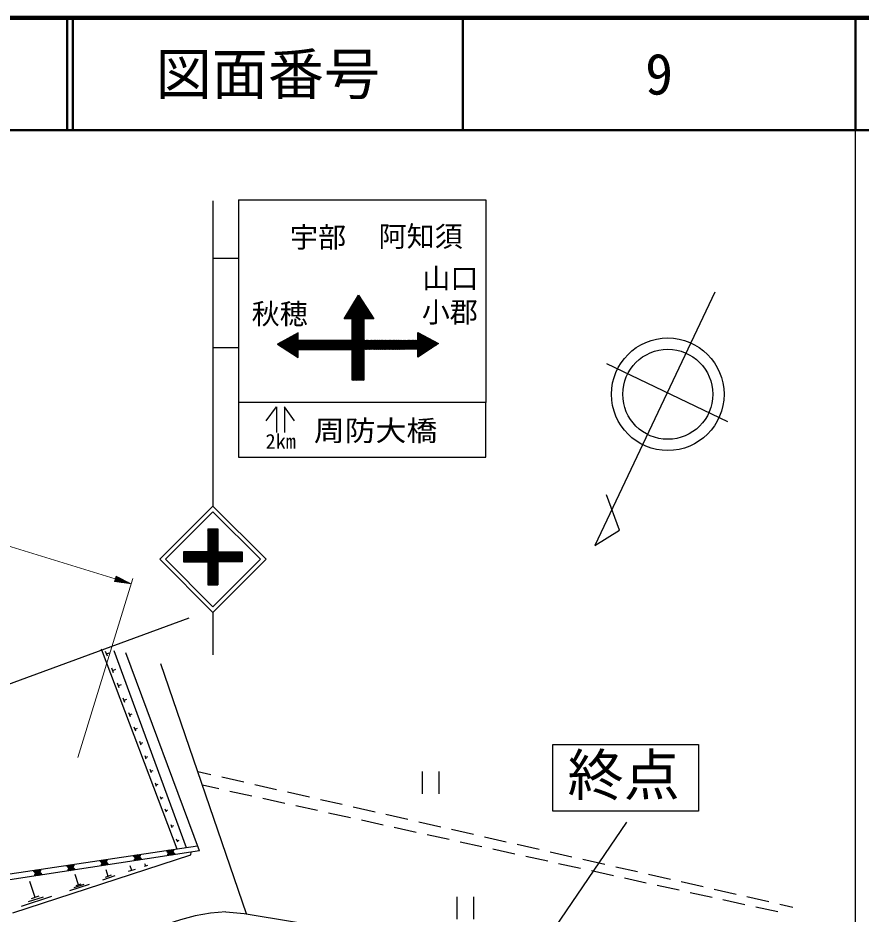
# Model space of a CAD drawing. Units: millimetres, scale not verified. Extents: x 40000 to 680000, y 20000 to 380000.
# Drawn here: x 504347 to 579500, y 300132 to 380000 of the extents above; entities that cross this region are included whole.
import ezdxf
from ezdxf.enums import TextEntityAlignment as Align

# ---------------------------------------------------------------- set-up
doc = ezdxf.new("R2010")
doc.units = ezdxf.units.MM
doc.header["$LTSCALE"] = 1000
doc.linetypes.add('CHAIN', pattern=[18.5, 12, -1.5, 3.5, -1.5])
for name, color, linetype, lineweight in [('M-BGD', 7, 'Continuous', 25), ('M-BMK', 2, 'CHAIN', 13), ('M-BMK-SRVR', 3, 'Continuous', 25), ('M-STR-HTXT', 7, 'Continuous', 13), ('M-STR-STRC', 7, 'Continuous', 25), ('M-TTL', 2, 'Continuous', 140), ('M-TTL-BAND', 7, 'Continuous', 25), ('M-TTL-LINE', 7, 'Continuous', 50)]:
    doc.layers.add(name, color=color, linetype=linetype, lineweight=lineweight)
doc.layers.add('M-TTL-TXT', color=7, linetype='Continuous')
doc.styles.add('ＭＳ ゴシック', font='')
doc.styles.get('ＭＳ ゴシック').set_extended_font_data('MS Gothic')

msp = doc.modelspace()

# ---------------------------------------------------------------- hatches: boundary and pattern name
at = {"layer": 'M-STR-STRC'}
h = msp.add_hatch(dxfattribs=at)
h.set_pattern_fill('USER', color=256, style=0, pattern_type=2)
h.set_pattern_definition([(134.75619, (-68709, 374296), (-68.71182, -68.12952), []), (44.75619, (-68709, 374296), (-68.13293, 68.71526), [])])
h.paths.add_polyline_path([(534134, 353173), (533427, 353188), (534703, 355294), (536067, 353192), (535174, 353196), (535178, 350437), (534142, 350438)])
h = msp.add_hatch(dxfattribs=at)
h.set_pattern_fill('USER', color=256, style=0, pattern_type=2)
h.set_pattern_definition([(137.15025, (497286, 866160), (-56.30232, -60.69517), []), (227.15025, (497286, 866160), (60.6982, -56.30513), [])])
h.paths.add_polyline_path([(529324, 351264), (529317, 351921), (527475, 350927), (529323, 349742), (529326, 350440), (534142, 350438), (534139, 351266)])
h = msp.add_hatch(dxfattribs=at)
h.set_pattern_fill('USER', color=256, style=0, pattern_type=2)
h.set_pattern_definition([(43.23603, (568556, 866396), (-56.71023, 60.31421), []), (313.23603, (568556, 866396), (60.31722, 56.71307), [])])
h.paths.add_polyline_path([(539991, 351295), (539992, 351952), (541841, 350971), (540001, 349774), (539994, 350472), (535178, 350437), (535175, 351265)])
h = msp.add_hatch(dxfattribs=at)
h.set_pattern_fill('USER', color=256, style=0, pattern_type=2)
h.set_pattern_definition([(46.2817, (534720, 347703), (-72.2746, 69.1113), []), (136.2817, (534720, 347703), (-69.1113, -72.2746), [])])
h.paths.add_polyline_path([(534142, 350438), (535181, 350438), (535181, 347702), (534149, 347702)])
h = msp.add_hatch(dxfattribs=at)
h.set_pattern_fill('USER', color=256, style=0, pattern_type=2)
h.set_pattern_definition([(45, (520845, 332420), (-70.7107, 70.7107), []), (135, (520845, 332420), (-70.7107, -70.7107), [])])
h.paths.add_polyline_path([(519112, 332420), (521274, 332420), (521274, 334453), (522174, 334453), (522174, 332420), (524335, 332420), (524335, 331520), (522174, 331520), (522174, 329488), (521274, 329488), (521274, 331520), (519112, 331520)])

# ---------------------------------------------------------------- linework, layer by layer
at = {"layer": 'M-BGD'}
for p, q in [((566468, 355563), (555761, 332972)), ((567611, 344013), (556830, 349164)), ((557969, 334343), (556810, 337490)), ((555761, 332972), (557969, 334343)), ((511753, 323760), (518497, 305943)), ((512320, 323109), (512161, 323531)), ((512891, 323627), (519344, 306070)), ((512241, 323320), (512522, 323427)), ((520539, 305762), (513975, 323416)), ((512880, 321632), (512720, 322054)), ((512800, 321843), (513081, 321949)), ((524722, 300160), (517092, 322443)), ((513382, 320303), (513230, 320706)), ((513306, 320504), (513575, 320606)), ((513878, 318993), (513733, 319377)), ((513806, 319185), (514062, 319282)), ((514367, 317701), (514229, 318067)), ((514298, 317884), (514542, 317976)), ((514849, 316428), (514718, 316775)), ((514783, 316602), (515015, 316689)), ((515324, 315173), (515199, 315502)), ((515262, 315338), (515481, 315421)), ((515792, 313936), (515674, 314247)), ((515733, 314092), (515940, 314170)), ((516254, 312717), (516143, 313010)), ((516198, 312863), (516394, 312937)), ((521553, 312551), (520388, 312816)), ((524478, 311884), (522528, 312328)), ((540366, 312840), (540366, 310840)), ((541866, 312840), (541866, 310840)), ((516709, 311514), (516604, 311790)), ((516657, 311652), (516840, 311722)), ((522267, 311285), (520802, 311607)), ((527403, 311217), (525453, 311662)), ((525197, 310640), (523244, 311070)), ((530328, 310550), (528378, 310995)), ((517157, 310329), (517059, 310588)), ((517108, 310458), (517281, 310524)), ((528127, 309994), (526174, 310425)), ((533253, 309884), (531303, 310328)), ((517579, 309216), (517481, 309474)), ((517530, 309345), (517702, 309410)), ((531057, 309349), (529104, 309779)), ((533987, 308704), (532033, 309134)), ((536178, 309217), (534228, 309661)), ((536917, 308059), (534963, 308489)), ((539103, 308550), (537153, 308995)), ((542028, 307883), (540078, 308328)), ((518105, 307824), (518008, 308082)), ((518056, 307953), (518229, 308018)), ((539846, 307414), (537893, 307844)), ((544953, 307217), (543003, 307661)), ((518593, 306535), (518495, 306794)), ((518544, 306664), (518717, 306730)), ((542776, 306769), (540823, 307199)), ((547878, 306550), (545928, 306994)), ((545706, 306124), (543753, 306554)), ((548636, 305479), (546683, 305909)), ((550803, 305883), (548853, 306328)), ((503905, 300255), (519755, 305413)), ((519755, 305413), (519792, 305648)), ((551566, 304834), (549612, 305264)), ((553728, 305216), (551778, 305661)), ((514488, 304014), (514356, 304417)), ((515884, 304468), (515587, 304372)), ((515735, 304420), (515671, 304618)), ((554495, 304188), (552542, 304618)), ((556653, 304549), (554703, 304994)), ((559578, 303883), (557628, 304327)), ((509740, 302728), (509435, 303664)), ((512993, 303528), (511884, 303167)), ((512668, 303585), (512113, 303405)), ((512390, 303495), (512198, 304087)), ((514790, 304112), (514185, 303916)), ((557425, 303543), (555472, 303973)), ((562503, 303216), (560553, 303660)), ((505878, 301610), (505410, 303048)), ((510694, 302779), (508938, 302208)), ((510217, 302754), (509339, 302468)), ((509959, 302799), (509520, 302656)), ((560355, 302898), (558402, 303328)), ((565428, 302549), (563478, 302994)), ((563285, 302253), (561332, 302683)), ((566215, 301608), (564261, 302038)), ((568353, 301882), (566403, 302327)), ((507344, 301689), (504647, 300811)), ((506611, 301649), (505262, 301211)), ((506215, 301719), (505541, 301500)), ((543455, 301680), (543455, 299680)), ((544955, 301680), (544955, 299680)), ((569144, 300963), (567191, 301393)), ((571278, 301216), (569328, 301660)), ((522872, 300318), (524504, 300196)), ((572074, 300318), (570121, 300748)), ((573417, 300728), (572253, 300993))]:
    msp.add_line(p, q, dxfattribs=at)
for points in [[(520539, 305762), (503618, 303173), (497021, 306189), (488144, 309669), (481290, 311835), (475573, 313362), (469323, 314889), (463463, 315990), (460304, 316564)], [(460307, 317057), (463747, 316487), (469500, 315422), (475786, 313966), (481539, 312368), (488534, 310130), (497619, 306444), (503616, 303715), (520368, 306223)], [(524504, 300196), (542993, 297134), (570642, 292902)]]:
    msp.add_lwpolyline(points, dxfattribs=at)
msp.add_lwpolyline([(552024, 315234), (565021, 315234), (565021, 309304), (552024, 309304)], close=True, dxfattribs=at)
for radius in [5016, 4013]:
    msp.add_circle((562272, 346459), radius, dxfattribs=at)
for centre, radius, start, end in [((517918, 305911), 354, 197.31239, 359.71757), ((517918, 305911), 283, 199.53643, 357.49353), ((514951, 305467), 354, 197.31239, 359.71757), ((514951, 305467), 283, 199.53643, 357.49353), ((515052, 304868), 354, 17.49562, 179.90079), ((514951, 305467), 212, 203.28276, 353.7472), ((515052, 304868), 283, 19.71966, 177.67676), ((514951, 305467), 142, 210.99449, 346.03547), ((514951, 305467), 100, 221.31215, 335.71781), ((514951, 305467), 100, 221.31215, 335.71781), ((518018, 305321), 354, 17.49562, 179.90079), ((517918, 305911), 212, 203.28276, 353.7472), ((518018, 305321), 283, 19.71966, 177.67676), ((517918, 305911), 142, 210.99449, 346.03547), ((518018, 305321), 212, 23.46598, 173.93043), ((517918, 305911), 100, 221.31215, 335.71781), ((517918, 305911), 100, 221.31215, 335.71781), ((518018, 305321), 142, 31.17771, 166.2187), ((518018, 305321), 100, 41.49537, 155.90104), ((518018, 305321), 100, 41.49537, 155.90104), ((509017, 304578), 354, 197.31239, 359.71757), ((509017, 304578), 283, 199.53643, 357.49353), ((509121, 303960), 354, 17.49562, 179.90079), ((509017, 304578), 212, 203.28276, 353.7472), ((509017, 304578), 142, 210.99449, 346.03547), ((509017, 304578), 100, 221.31215, 335.71781), ((509017, 304578), 100, 221.31215, 335.71781), ((511984, 305022), 354, 197.31239, 359.71757), ((511984, 305022), 283, 199.53643, 357.49353), ((512087, 304414), 354, 17.49562, 179.90079), ((511984, 305022), 212, 203.28276, 353.7472), ((512087, 304414), 283, 19.71966, 177.67676), ((511984, 305022), 142, 210.99449, 346.03547), ((512087, 304414), 212, 23.46598, 173.93043), ((511984, 305022), 100, 221.31215, 335.71781), ((511984, 305022), 100, 221.31215, 335.71781), ((512087, 304414), 142, 31.17771, 166.2187), ((512087, 304414), 100, 41.49537, 155.90104), ((512087, 304414), 100, 41.49537, 155.90104), ((515052, 304868), 212, 23.46598, 173.93043), ((515052, 304868), 142, 31.17771, 166.2187), ((515052, 304868), 100, 41.49537, 155.90104), ((515052, 304868), 100, 41.49537, 155.90104), ((506050, 304134), 354, 197.31239, 359.71757), ((506050, 304134), 283, 199.53643, 357.49353), ((506156, 303507), 354, 17.49562, 179.90079), ((506050, 304134), 212, 203.28276, 353.7472), ((506156, 303507), 283, 19.71966, 177.67676), ((506050, 304134), 142, 210.99449, 346.03547), ((506156, 303507), 212, 23.46598, 173.93043), ((506050, 304134), 100, 221.31215, 335.71781), ((506050, 304134), 100, 221.31215, 335.71781), ((506156, 303507), 142, 31.17771, 166.2187), ((506156, 303507), 100, 41.49537, 155.90104), ((506156, 303507), 100, 41.49537, 155.90104), ((509121, 303960), 283, 19.71966, 177.67676), ((509121, 303960), 212, 23.46598, 173.93043), ((509121, 303960), 142, 31.17771, 166.2187), ((509121, 303960), 100, 41.49537, 155.90104), ((509121, 303960), 100, 41.49537, 155.90104), ((523566, 284274), 16059, 92.47579, 131.47794)]:
    msp.add_arc(centre, radius, start, end, dxfattribs=at)
at = {"layer": 'M-BMK'}
msp.add_arc((426639, 134483), 175190, 52.34474, 71.94682, dxfattribs=at)
at = {"layer": 'M-BMK-SRVR'}
msp.add_line((534296, 272690), (558629, 308310), dxfattribs=at)
at = {"layer": 'M-STR-HTXT'}
for p, q in [((469650, 343336), (513018, 330013)), ((509696, 314092), (514599, 330050)), ((513091, 330252), (512944, 329774)), ((512974, 329869), (513547, 329693)), ((513849, 329653), (512989, 329917)), ((513003, 329965), (514150, 329612)), ((514452, 329572), (513018, 330013)), ((513033, 330060), (514180, 329708)), ((513908, 329844), (513047, 330108)), ((513062, 330156), (513635, 329980)), ((513363, 330116), (513077, 330204)), ((514452, 329572), (513091, 330252)), ((514452, 329572), (512944, 329774)), ((513246, 329733), (512959, 329821))]:
    msp.add_line(p, q, dxfattribs=at)
at = {"layer": 'M-STR-STRC'}
for p, q in [((521733, 363703), (521733, 336487)), ((524007, 363779), (524007, 345712)), ((521733, 358588), (524007, 358588)), ((521733, 350618), (524007, 350618)), ((516995, 331750), (521733, 336487)), ((521733, 336487), (526471, 331750)), ((517490, 331750), (521733, 335992)), ((521733, 335992), (525976, 331750)), ((521274, 334453), (522174, 334453)), ((521274, 334453), (521274, 332420)), ((522174, 334453), (522174, 332420)), ((521274, 332420), (519112, 332420)), ((519112, 332420), (519112, 331520)), ((516995, 331750), (521733, 327012)), ((517490, 331750), (521733, 327507)), ((519112, 331520), (521274, 331520)), ((521274, 331520), (521274, 329488)), ((521733, 327507), (525976, 331750)), ((521733, 327012), (526471, 331750)), ((522174, 331520), (522174, 329488)), ((521274, 329488), (522174, 329488)), ((521733, 327012), (521733, 323224)), ((519567, 326491), (476443, 310685))]:
    msp.add_line(p, q, dxfattribs=at)
for points in [[(524007, 363779), (546067, 363779), (546067, 345712), (524007, 345712)], [(526487, 344091), (527393, 345325), (527393, 343061)], [(529009, 344091), (528103, 345325), (528103, 343061)], [(522174, 332420), (524335, 332420), (524335, 331520), (522174, 331520)]]:
    msp.add_lwpolyline(points, dxfattribs=at)
for points in [[(534134, 353173), (533427, 353188), (534703, 355294), (536067, 353192), (535174, 353196), (535178, 350437), (534142, 350438)], [(529324, 351264), (529317, 351921), (527475, 350927), (529323, 349742), (529326, 350440), (534142, 350438), (534139, 351266)], [(539991, 351295), (539992, 351952), (541841, 350971), (540001, 349774), (539994, 350472), (535178, 350437), (535175, 351265)], [(534142, 350438), (535181, 350438), (535181, 347702), (534149, 347702)], [(524007, 345712), (524007, 340852), (546067, 340852), (546067, 345712)]]:
    msp.add_lwpolyline(points, close=True, dxfattribs=at)
at = {"layer": 'M-TTL'}
msp.add_line((680000, 380000), (40000, 380000), dxfattribs=at)
at = {"layer": 'M-TTL-BAND'}
msp.add_line((579000, 20000), (579000, 370000), dxfattribs=at)
at = {"layer": 'M-TTL-LINE'}
for p, q in [((508747, 380000), (508747, 370000)), ((509247, 380000), (509247, 370000)), ((543997, 380000), (543997, 370000)), ((579000, 380000), (579000, 370000)), ((40000, 370000), (680000, 370000))]:
    msp.add_line(p, q, dxfattribs=at)

# ---------------------------------------------------------------- texts
at = {"layer": 'M-BGD', "style": 'ＭＳ ゴシック'}
msp.add_text('終点', height=3666, dxfattribs=at).set_placement((553338, 312533), align=Align.MIDDLE_LEFT)
at = {"layer": 'M-STR-STRC', "style": 'ＭＳ ゴシック'}
for s, height, p in [('宇部', 1833, (531094, 358993)), ('阿知須', 1833, (540247, 359064)), ('山口', 1833, (542884, 355336)), ('秋穂', 1833, (527684, 352157)), ('小郡', 1833, (542848, 352317)), ('2km', 1320, (527768, 341206))]:
    msp.add_text(s, height=height, dxfattribs=at).set_placement(p, align=Align.BOTTOM_CENTER)
at = {"layer": 'M-STR-STRC', "style": 'ＭＳ ゴシック', "width": 1.1}
msp.add_text('周防大橋', height=1833, dxfattribs=at).set_placement((536226, 341749), align=Align.BOTTOM_CENTER)
at = {"layer": 'M-TTL-TXT', "style": 'ＭＳ ゴシック'}
for s, p in [('図面番号', (526622, 375000)), ('9', (561497, 375000))]:
    msp.add_text(s, height=3666, dxfattribs=at).set_placement(p, align=Align.MIDDLE_CENTER)

doc.saveas('drawing.dxf')
